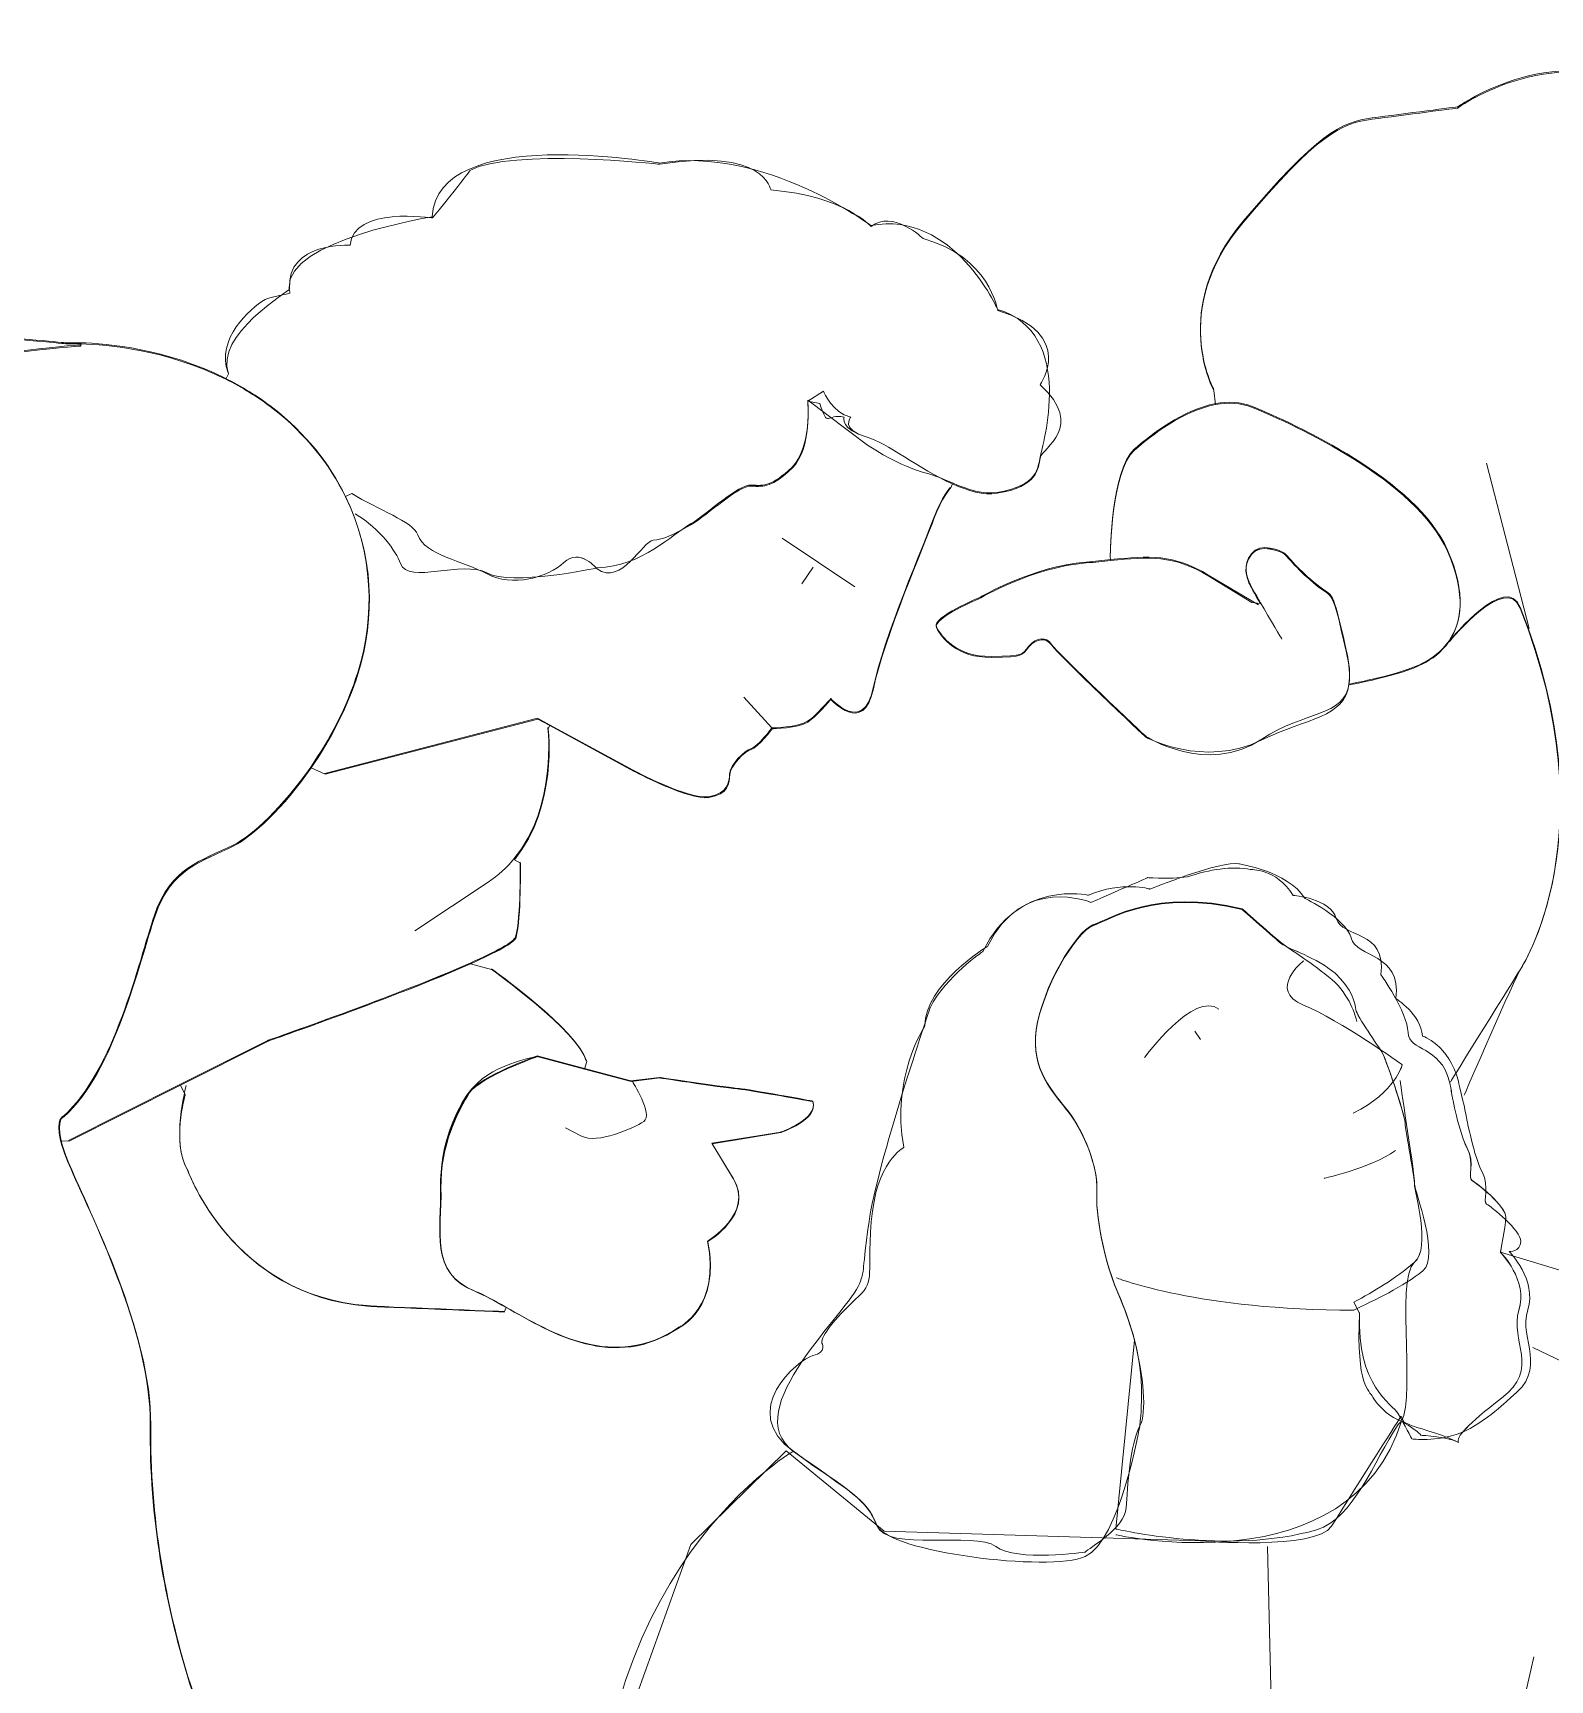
# Model space of a CAD drawing. Header units: metres. Extents: x -54 to 12, y 2 to 263.
# Drawn here: x -9.808 to -5.985, y 256.502 to 260.651 of the extents above; entities that cross this region are included whole.
import ezdxf

# ---------------------------------------------------------------- set-up
doc = ezdxf.new("R2010")
doc.units = ezdxf.units.M
doc.header["$LTSCALE"] = 5
doc.header["$MEASUREMENT"] = 0
doc.layers.get('0').update_dxf_attribs({"color": 30})
doc.layers.add('G-ANNO-LOGO', color=3, linetype='Continuous', lineweight=18)

# ---------------------------------------------------------------- blocks, each defined once
blk = doc.blocks.new('logoPolimi')
for p, q in [((-0.9635, 1.4118), (-0.9635, 1.4135)), ((-0.9634, 1.4135), (-0.9635, 1.4119)), ((-0.8506, 1.3859), (-0.8484, 1.3901)), ((-0.8484, 1.3901), (-0.8484, 1.3902)), ((-0.3968, 1.3687), (-0.3846, 1.3765)), ((-0.0789, 1.3661), (-0.0802, 1.377)), ((-0.3504, 1.3346), (-0.3969, 1.3695)), ((-0.3875, 1.3671), (-0.3968, 1.3687)), ((0.1323, 1.3204), (0.1656, 1.1917)), ((-0.7522, 1.2969), (-0.7572, 1.2944)), ((-0.7572, 1.2944), (-0.7522, 1.2969)), ((-0.2841, 1.3043), (-0.2857, 1.3007)), ((-0.2841, 1.3043), (-0.2841, 1.3043)), ((-0.4169, 1.262), (-0.3602, 1.2242)), ((-0.161, 1.2482), (-0.161, 1.2483)), ((-0.1607, 1.2445), (-0.161, 1.2482)), ((-0.3926, 1.2394), (-0.4014, 1.2264)), ((-0.0841, 1.233), (-0.0455, 1.2101)), ((-0.0841, 1.2323), (-0.0507, 1.2118)), ((-0.0506, 1.2118), (-0.0841, 1.2323)), ((-0.0507, 1.2118), (-0.0441, 1.211)), ((-0.044, 1.211), (-0.0506, 1.2118)), ((-0.0441, 1.211), (-0.044, 1.211)), ((-0.044, 1.211), (-0.044, 1.211)), ((0.1033, 1.1812), (0.103, 1.1814)), ((0.0261, 1.1478), (0.0251, 1.148)), ((-0.4468, 1.1382), (-0.4248, 1.1141)), ((-0.3789, 1.137), (-0.3789, 1.1371)), ((-0.7734, 1.0787), (-0.6076, 1.1217)), ((-0.6073, 1.121), (-0.7731, 1.078)), ((-0.7731, 1.078), (-0.6074, 1.121)), ((-0.6076, 1.1217), (-0.5982, 1.1166)), ((-0.6074, 1.121), (-0.598, 1.1159)), ((-0.598, 1.116), (-0.6073, 1.121)), ((-0.598, 1.1159), (-0.5992, 1.1137)), ((-0.5982, 1.1166), (-0.5329, 1.0811)), ((-0.5327, 1.0805), (-0.598, 1.116)), ((-0.7731, 1.078), (-0.7841, 1.083)), ((-0.7841, 1.083), (-0.7731, 1.078)), ((-0.6256, 1.0114), (-0.6255, 1.0114)), ((-0.6255, 1.0114), (-0.6209, 1.0088)), ((-0.6461, 0.9938), (-0.7031, 0.956)), ((-0.6601, 0.9308), (-0.6601, 0.9308)), ((-0.6598, 0.9302), (-0.6599, 0.9302)), ((-0.6598, 0.9302), (-0.6598, 0.9302)), ((-0.6598, 0.9302), (-0.6433, 0.9257)), ((-0.095, 0.8776), (-0.0907, 0.8713)), ((-0.8864, 0.8361), (-0.8179, 0.8705)), ((-0.886, 0.8356), (-0.8176, 0.87)), ((-0.8175, 0.87), (-0.8859, 0.8356)), ((-0.6079, 0.8584), (-0.571, 0.8486)), ((-0.6077, 0.8579), (-0.5708, 0.8481)), ((-0.5708, 0.8482), (-0.6076, 0.8579)), ((-0.571, 0.8486), (-0.5347, 0.839)), ((-0.5692, 0.854), (-0.5708, 0.8482)), ((-0.5708, 0.8481), (-0.5346, 0.8385)), ((-0.5692, 0.854), (-0.5692, 0.854)), ((-0.9733, 0.7925), (-0.8864, 0.8361)), ((-0.8859, 0.8356), (-0.9728, 0.792)), ((-0.8822, 0.828), (-0.886, 0.8356)), ((-0.5347, 0.839), (-0.5124, 0.8417)), ((-0.5347, 0.839), (-0.5337, 0.8387)), ((-0.5346, 0.8385), (-0.5123, 0.8413)), ((0.1036, 0.8383), (0.1045, 0.8386)), ((-0.5733, 0.796), (-0.5856, 0.8023)), ((-0.4179, 0.7991), (-0.4717, 0.7903)), ((-0.4178, 0.7987), (-0.4714, 0.7899)), ((-0.9728, 0.792), (-0.9789, 0.7922)), ((-0.4717, 0.7903), (-0.4549, 0.7629)), ((-0.4714, 0.7899), (-0.4548, 0.7625)), ((0.1432, 0.7055), (0.3393, 0.6461)), ((-0.6321, 0.6623), (-0.6335, 0.6588)), ((0.0333, 0.658), (0.0288, 0.6666)), ((-0.1567, 0.4897), (-0.1422, 0.6368)), ((0.3148, 0.561), (0.1685, 0.6311)), ((0.0657, 0.5775), (0.0683, 0.5722)), ((-0.488, 0.4775), (-0.4138, 0.5507)), ((-0.4138, 0.5507), (-0.3374, 0.488)), ((-0.3374, 0.488), (-0.0907, 0.4804)), ((-0.5571, 0.2861), (-0.488, 0.4775)), ((-0.0383, 0.4761), (-0.0337, 0.265))]:
    blk.add_line(p, q)
for points in [[(0.1099, 1.5973), (0.1099, 1.5973), (0.1894, 1.6549), (0.2661, 1.6053)], [(0.11, 1.5983), (0.11, 1.5983), (0.1896, 1.6558), (0.2663, 1.6063)], [(0.0432, 1.5896), (0.0674, 1.5927), (0.11, 1.5983), (0.11, 1.5983)], [(0.0432, 1.5886), (0.0673, 1.5917), (0.1099, 1.5973), (0.1099, 1.5973)], [(-0.6897, 1.5125), (-0.6865, 1.5853), (-0.5126, 1.5544), (-0.5126, 1.5544)], [(-0.0575, 1.5081), (0.0003, 1.5764), (0.019, 1.5856), (0.0432, 1.5886)], [(-0.0574, 1.509), (0.0004, 1.5774), (0.0191, 1.5865), (0.0432, 1.5896)], [(-0.5126, 1.5544), (-0.4306, 1.5678), (-0.3477, 1.5057), (-0.3477, 1.5057)], [(-0.5124, 1.5535), (-0.4305, 1.5668), (-0.4257, 1.5335), (-0.4257, 1.5335)], [(-0.6602, 1.5487), (-0.6282, 1.5661), (-0.5124, 1.5535), (-0.5124, 1.5535)], [(-0.6894, 1.5116), (-0.6602, 1.5476), (-0.6602, 1.5487), (-0.6602, 1.5487)], [(-0.4257, 1.5335), (-0.3679, 1.5286), (-0.3475, 1.5049), (-0.3475, 1.5049)], [(-0.7535, 1.4903), (-0.7517, 1.5211), (-0.6894, 1.5116), (-0.6894, 1.5116)], [(-0.3477, 1.5057), (-0.2831, 1.518), (-0.2488, 1.4403), (-0.2488, 1.4403)], [(-0.3475, 1.5049), (-0.3307, 1.5186), (-0.3069, 1.4955), (-0.3069, 1.4955)], [(-0.8012, 1.4572), (-0.8036, 1.4943), (-0.6897, 1.5125), (-0.6897, 1.5125)], [(-0.0802, 1.3779), (-0.0802, 1.3779), (-0.1152, 1.4403), (-0.0574, 1.509)], [(-0.0802, 1.377), (-0.0802, 1.377), (-0.1152, 1.4394), (-0.0575, 1.5081)], [(-0.8009, 1.4563), (-0.8033, 1.4933), (-0.7535, 1.4903), (-0.7535, 1.4903)], [(-0.3069, 1.4955), (-0.2552, 1.4818), (-0.2487, 1.4395), (-0.2487, 1.4395)], [(-0.8484, 1.3902), (-0.8598, 1.4201), (-0.8007, 1.4548), (-0.8009, 1.4563)], [(-0.82, 1.448), (-0.8182, 1.4491), (-0.8006, 1.4529), (-0.8006, 1.4529)], [(-0.8006, 1.4529), (-0.8008, 1.4547), (-0.8011, 1.4556), (-0.8012, 1.4572)], [(-0.8488, 1.391), (-0.8586, 1.417), (-0.8317, 1.4411), (-0.82, 1.448)], [(-0.2488, 1.4403), (-0.1871, 1.4219), (-0.214, 1.3333), (-0.2157, 1.3253)], [(-0.2487, 1.4395), (-0.1871, 1.421), (-0.2157, 1.3816), (-0.2157, 1.3816)], [(-1.1878, 1.4134), (-1.115, 1.4295), (-0.9754, 1.4143), (-0.9754, 1.4143)], [(-1.1873, 1.4125), (-1.1145, 1.4287), (-0.975, 1.4135), (-0.975, 1.4135)], [(-1.2863, 1.3131), (-1.2179, 1.388), (-1.01, 1.4091), (-0.9639, 1.4127)], [(-0.9754, 1.4143), (-0.9754, 1.4143), (-0.9712, 1.4145), (-0.9639, 1.4143)], [(-0.975, 1.4135), (-0.975, 1.4135), (-0.9707, 1.4137), (-0.9634, 1.4135)], [(-0.9639, 1.4143), (-0.943, 1.4138), (-0.897, 1.4097), (-0.851, 1.3867)], [(-0.9635, 1.4135), (-0.9426, 1.4129), (-0.8967, 1.4088), (-0.8506, 1.3859)], [(-0.9635, 1.4119), (-1.0095, 1.4084), (-1.2174, 1.3872), (-1.2858, 1.3123)], [(-1.2858, 1.3123), (-1.2174, 1.3872), (-1.0095, 1.4084), (-0.9635, 1.4118)], [(-0.851, 1.3867), (-0.8385, 1.3805), (-0.826, 1.3729), (-0.814, 1.3637)], [(-0.8137, 1.3629), (-0.8257, 1.3721), (-0.8381, 1.3797), (-0.8506, 1.3859)], [(-0.8506, 1.3859), (-0.8382, 1.3797), (-0.8257, 1.3722), (-0.8137, 1.3629)], [(-0.3846, 1.3765), (-0.3838, 1.3752), (-0.3776, 1.3596), (-0.3634, 1.3563)], [(-0.2157, 1.3816), (-0.18, 1.3487), (-0.214, 1.3326), (-0.2157, 1.3245)], [(-0.814, 1.3637), (-0.7883, 1.3437), (-0.7697, 1.3201), (-0.7575, 1.2951)], [(-0.7572, 1.2944), (-0.7695, 1.3194), (-0.788, 1.3429), (-0.8137, 1.3629)], [(-0.8137, 1.3629), (-0.7879, 1.3429), (-0.7694, 1.3193), (-0.7572, 1.2943)], [(-0.3969, 1.3695), (-0.3969, 1.3695), (-0.3934, 1.3327), (-0.4091, 1.3174)], [(-0.3968, 1.3687), (-0.3968, 1.3687), (-0.3933, 1.3319), (-0.409, 1.3167)], [(-0.409, 1.3167), (-0.3933, 1.3319), (-0.3968, 1.3687), (-0.3968, 1.3687)], [(-0.3685, 1.3563), (-0.3826, 1.3596), (-0.3807, 1.3466), (-0.3875, 1.3671)], [(-0.1423, 1.3313), (-0.1292, 1.3429), (-0.1042, 1.3622), (-0.0788, 1.3669)], [(-0.1422, 1.3305), (-0.1292, 1.3421), (-0.1043, 1.3614), (-0.0789, 1.3661)], [(-0.0502, 1.3639), (-0.0595, 1.3676), (-0.0692, 1.3679), (-0.0789, 1.3661)], [(-0.0789, 1.3661), (-0.0692, 1.3679), (-0.0595, 1.3676), (-0.0502, 1.3638)], [(-0.0788, 1.3669), (-0.0692, 1.3687), (-0.0594, 1.3684), (-0.0502, 1.3647)], [(-0.0502, 1.3647), (-0.0167, 1.351), (0.0777, 1.3077), (0.102, 1.2527)], [(0.1018, 1.2519), (0.0776, 1.307), (-0.0167, 1.3502), (-0.0502, 1.3639)], [(-0.0502, 1.3638), (-0.0167, 1.3503), (0.0776, 1.3069), (0.1019, 1.2519)], [(-0.3505, 1.3407), (-0.3719, 1.3465), (-0.3685, 1.3563), (-0.3685, 1.3563)], [(-0.3634, 1.3563), (-0.3634, 1.3563), (-0.3719, 1.3465), (-0.3505, 1.3407)], [(-0.2841, 1.3043), (-0.3096, 1.3159), (-0.3361, 1.3367), (-0.3505, 1.3407)], [(-0.3505, 1.3407), (-0.3361, 1.3367), (-0.3096, 1.3159), (-0.2841, 1.3043)], [(-0.2841, 1.3051), (-0.3097, 1.3166), (-0.3134, 1.3112), (-0.3504, 1.3346)], [(-0.2157, 1.3253), (-0.2173, 1.3175), (-0.2171, 1.3027), (-0.2493, 1.2977)], [(-0.2157, 1.3245), (-0.2172, 1.3168), (-0.2171, 1.3019), (-0.2493, 1.297)], [(-0.161, 1.249), (-0.161, 1.249), (-0.1605, 1.3152), (-0.1423, 1.3313)], [(-0.161, 1.2483), (-0.161, 1.2483), (-0.1604, 1.3144), (-0.1422, 1.3305)], [(-0.4091, 1.3174), (-0.4249, 1.3025), (-0.4305, 1.3028), (-0.4409, 1.3034)], [(-0.409, 1.3167), (-0.4248, 1.3017), (-0.4304, 1.3021), (-0.4408, 1.3026)], [(-0.4408, 1.3026), (-0.4304, 1.302), (-0.4248, 1.3017), (-0.409, 1.3167)], [(-0.7009, 1.2647), (-0.7046, 1.2751), (-0.7322, 1.2841), (-0.7522, 1.2969)], [(-0.7522, 1.2969), (-0.7322, 1.2841), (-0.7046, 1.2751), (-0.7009, 1.2647)], [(-0.4409, 1.3034), (-0.4511, 1.3041), (-0.474, 1.2816), (-0.4883, 1.2731)], [(-0.4408, 1.3026), (-0.4509, 1.3033), (-0.4739, 1.2808), (-0.4881, 1.2723)], [(-0.4881, 1.2723), (-0.4739, 1.2808), (-0.4509, 1.3033), (-0.4408, 1.3026)], [(-0.2986, 1.2778), (-0.2922, 1.2946), (-0.2857, 1.3015), (-0.2857, 1.3015)], [(-0.2857, 1.3007), (-0.2857, 1.3007), (-0.2922, 1.2938), (-0.2985, 1.2771)], [(-0.2493, 1.2977), (-0.2598, 1.2962), (-0.2719, 1.2996), (-0.2841, 1.3051)], [(-0.2493, 1.297), (-0.2597, 1.2954), (-0.2718, 1.2988), (-0.2841, 1.3043)], [(-0.7575, 1.2951), (-0.7356, 1.2503), (-0.734, 1.2006), (-0.7477, 1.1574)], [(-0.7474, 1.1567), (-0.7337, 1.1999), (-0.7353, 1.2496), (-0.7572, 1.2944)], [(-0.7572, 1.2943), (-0.7353, 1.2495), (-0.7338, 1.1999), (-0.7473, 1.1568)], [(-0.7144, 1.2422), (-0.7182, 1.2526), (-0.7296, 1.2683), (-0.7496, 1.2811)], [(-0.4883, 1.2731), (-0.5026, 1.2649), (-0.5256, 1.2403), (-0.5612, 1.2388)], [(-0.4881, 1.2723), (-0.5024, 1.2641), (-0.5094, 1.2613), (-0.5174, 1.2604)], [(-0.5174, 1.2604), (-0.5094, 1.2613), (-0.5024, 1.2641), (-0.4881, 1.2723)], [(-0.3458, 1.1453), (-0.3384, 1.1825), (-0.3047, 1.2611), (-0.2986, 1.2778)], [(-0.2985, 1.2771), (-0.3045, 1.2604), (-0.3384, 1.1818), (-0.3457, 1.1446)], [(-0.6468, 1.2341), (-0.6656, 1.2444), (-0.695, 1.2483), (-0.7009, 1.2647)], [(-0.7009, 1.2647), (-0.695, 1.2483), (-0.6656, 1.2444), (-0.6467, 1.2341)], [(-0.5174, 1.2604), (-0.5253, 1.26), (-0.5424, 1.2243), (-0.561, 1.238)], [(-0.561, 1.238), (-0.5424, 1.2243), (-0.5254, 1.26), (-0.5174, 1.2604)], [(-0.0511, 1.2492), (-0.0442, 1.2586), (-0.0274, 1.2513), (-0.0253, 1.2496)], [(-0.051, 1.2499), (-0.0442, 1.2594), (-0.0273, 1.252), (-0.0253, 1.2504)], [(-0.0253, 1.2496), (-0.0274, 1.2513), (-0.0443, 1.2587), (-0.051, 1.2492)], [(-0.561, 1.238), (-0.561, 1.238), (-0.5747, 1.2548), (-0.5869, 1.2431)], [(-0.5869, 1.2431), (-0.5748, 1.2548), (-0.561, 1.238), (-0.561, 1.238)], [(-0.1607, 1.2453), (-0.1309, 1.2482), (-0.1118, 1.2499), (-0.0841, 1.233)], [(-0.1607, 1.2445), (-0.1309, 1.2475), (-0.1118, 1.2492), (-0.0841, 1.2323)], [(-0.0841, 1.2323), (-0.1118, 1.2492), (-0.1309, 1.2475), (-0.1607, 1.2445)], [(-0.0528, 1.2279), (-0.0546, 1.2327), (-0.0579, 1.2403), (-0.051, 1.2499)], [(-0.0529, 1.2272), (-0.0547, 1.232), (-0.0579, 1.2396), (-0.0511, 1.2492)], [(-0.051, 1.2492), (-0.0579, 1.2397), (-0.0547, 1.232), (-0.0528, 1.2272)], [(-0.0253, 1.2504), (-0.0233, 1.2488), (-0.0136, 1.2365), (0, 1.2259)], [(-0.0253, 1.2496), (-0.0234, 1.2481), (-0.0137, 1.2358), (-0.0001, 1.2252)], [(-0.0001, 1.2252), (-0.0137, 1.2359), (-0.0234, 1.2481), (-0.0253, 1.2496)], [(0.103, 1.1814), (0.1126, 1.1954), (0.1169, 1.2176), (0.1018, 1.2519)], [(0.1019, 1.2519), (0.1169, 1.2176), (0.1126, 1.1954), (0.103, 1.1814)], [(0.102, 1.2527), (0.117, 1.2183), (0.1127, 1.1961), (0.1031, 1.1821)], [(-0.647, 1.2349), (-0.6659, 1.2451), (-0.7085, 1.2258), (-0.7144, 1.2422)], [(-0.5612, 1.2388), (-0.5612, 1.2388), (-0.6282, 1.2244), (-0.647, 1.2349)], [(-0.5869, 1.2431), (-0.599, 1.2313), (-0.6279, 1.2237), (-0.6468, 1.2341)], [(-0.6467, 1.2341), (-0.6279, 1.2237), (-0.599, 1.2313), (-0.5869, 1.2431)], [(-0.2625, 1.2159), (-0.2625, 1.2159), (-0.2213, 1.2402), (-0.1798, 1.2434)], [(-0.2625, 1.2152), (-0.2625, 1.2152), (-0.2212, 1.2395), (-0.1797, 1.2427)], [(-0.1798, 1.2434), (-0.1729, 1.244), (-0.1665, 1.2447), (-0.1607, 1.2453)], [(-0.1797, 1.2427), (-0.1729, 1.2433), (-0.1665, 1.2439), (-0.1607, 1.2445)], [(0.1585, 1.2075), (0.1475, 1.2349), (0.1054, 1.1838), (0.1033, 1.1812)], [(0.1586, 1.2082), (0.1476, 1.2356), (0.1056, 1.1844), (0.1035, 1.1819)], [(-0.044, 1.211), (-0.0484, 1.2187), (-0.0522, 1.2254), (-0.0529, 1.2272)], [(-0.0439, 1.2117), (-0.0484, 1.2194), (-0.0521, 1.2261), (-0.0528, 1.2279)], [(-0.0528, 1.2272), (-0.0522, 1.2254), (-0.0484, 1.2187), (-0.044, 1.211)], [(-0.0001, 1.2252), (0.0134, 1.2142), (0.0113, 1.2245), (0.0229, 1.174)], [(0.0229, 1.174), (0.0113, 1.2245), (0.0133, 1.2143), (-0.0001, 1.2252)], [(0, 1.2259), (0.0135, 1.215), (0.0114, 1.2253), (0.023, 1.1747)], [(-0.2965, 1.1929), (-0.3002, 1.2003), (-0.2625, 1.2159), (-0.2625, 1.2159)], [(-0.2964, 1.1922), (-0.3001, 1.1996), (-0.2625, 1.2152), (-0.2625, 1.2152)], [(-0.0272, 1.1833), (-0.0272, 1.1833), (-0.0365, 1.1989), (-0.0439, 1.2117)], [(0.1586, 0.9256), (0.1586, 0.9256), (0.2289, 1.0308), (0.1585, 1.2075)], [(0.1588, 0.9261), (0.1588, 0.9261), (0.2291, 1.0315), (0.1586, 1.2082)], [(-0.2539, 1.1698), (-0.2806, 1.1694), (-0.2927, 1.1851), (-0.2965, 1.1929)], [(-0.2538, 1.1691), (-0.2805, 1.1687), (-0.2927, 1.1844), (-0.2964, 1.1922)], [(-0.2067, 1.1792), (-0.211, 1.1855), (-0.2184, 1.1849), (-0.2245, 1.1779)], [(-0.2066, 1.1785), (-0.2109, 1.1848), (-0.2184, 1.1842), (-0.2245, 1.1772)], [(0.103, 1.1814), (0.0972, 1.173), (0.0895, 1.1675), (0.0828, 1.1641)], [(0.1031, 1.1821), (0.0974, 1.1736), (0.0897, 1.1682), (0.083, 1.1648)], [(0.1035, 1.1819), (0.1034, 1.1818), (0.1034, 1.1818), (0.1034, 1.1818)], [(-0.2245, 1.1779), (-0.2307, 1.171), (-0.2271, 1.1703), (-0.2539, 1.1698)], [(-0.2245, 1.1772), (-0.2307, 1.1703), (-0.2271, 1.1696), (-0.2538, 1.1691)], [(-0.1334, 1.1076), (-0.1334, 1.1076), (-0.2023, 1.1725), (-0.2067, 1.1792)], [(-0.1334, 1.1069), (-0.1334, 1.1069), (-0.2023, 1.1718), (-0.2066, 1.1785)], [(0.0229, 1.174), (0.0254, 1.1634), (0.026, 1.155), (0.0251, 1.148)], [(0.0251, 1.148), (0.026, 1.1549), (0.0254, 1.1635), (0.0229, 1.174)], [(0.023, 1.1747), (0.0255, 1.1641), (0.0261, 1.1556), (0.0252, 1.1487)], [(-0.7477, 1.1574), (-0.7562, 1.1301), (-0.7697, 1.1048), (-0.7844, 1.0836)], [(-0.7473, 1.1568), (-0.7559, 1.1295), (-0.7693, 1.1042), (-0.7841, 1.0829)], [(-0.7841, 1.083), (-0.7694, 1.1042), (-0.7559, 1.1295), (-0.7474, 1.1567)], [(0.0828, 1.1641), (0.0651, 1.1549), (0.0261, 1.1478), (0.0261, 1.1478)], [(0.083, 1.1648), (0.0652, 1.1555), (0.0262, 1.1485), (0.0262, 1.1485)], [(-0.3789, 1.137), (-0.3789, 1.137), (-0.3533, 1.1082), (-0.3458, 1.1453)], [(-0.3457, 1.1446), (-0.3531, 1.1075), (-0.3789, 1.1364), (-0.3789, 1.1364)], [(0.0251, 1.148), (0.0214, 1.1219), (-0.0068, 1.1222), (-0.0429, 1.1047)], [(0.0252, 1.1487), (0.0215, 1.1226), (-0.0094, 1.1275), (-0.0428, 1.1054)], [(-0.397, 1.1193), (-0.3902, 1.1237), (-0.3799, 1.1359), (-0.3789, 1.137)], [(-0.3789, 1.1364), (-0.3798, 1.1352), (-0.3901, 1.123), (-0.3969, 1.1186)], [(-0.4248, 1.1141), (-0.4248, 1.1141), (-0.4042, 1.1146), (-0.397, 1.1193)], [(-0.3969, 1.1186), (-0.4041, 1.114), (-0.4245, 1.1134), (-0.4245, 1.1134)], [(-0.5995, 1.1144), (-0.5995, 1.1144), (-0.5918, 1.053), (-0.6259, 1.012)], [(-0.5992, 1.1137), (-0.5992, 1.1137), (-0.5915, 1.0524), (-0.6256, 1.0114)], [(-0.4412, 1.0979), (-0.436, 1.0993), (-0.4248, 1.1141), (-0.4248, 1.1141)], [(-0.4245, 1.1134), (-0.4245, 1.1134), (-0.4358, 1.0987), (-0.441, 1.0973)], [(-0.0428, 1.1054), (-0.0859, 1.0767), (-0.1334, 1.1076), (-0.1334, 1.1076)], [(-0.0429, 1.1047), (-0.0887, 1.0824), (-0.1334, 1.1069), (-0.1334, 1.1069)], [(-0.4578, 1.0784), (-0.4574, 1.0852), (-0.4464, 1.0966), (-0.4412, 1.0979)], [(-0.441, 1.0973), (-0.4462, 1.096), (-0.4572, 1.0845), (-0.4577, 1.0778)], [(-0.7844, 1.0836), (-0.806, 1.0526), (-0.83, 1.0302), (-0.8447, 1.0228)], [(-0.8444, 1.0222), (-0.8296, 1.0295), (-0.8056, 1.0519), (-0.7841, 1.083)], [(-0.7841, 1.0829), (-0.8056, 1.0519), (-0.8296, 1.0295), (-0.8443, 1.0222)], [(-0.5329, 1.0811), (-0.5329, 1.0811), (-0.4898, 1.0581), (-0.4743, 1.0605)], [(-0.474, 1.0599), (-0.4896, 1.0575), (-0.5327, 1.0805), (-0.5327, 1.0805)], [(-0.4743, 1.0605), (-0.4587, 1.063), (-0.4582, 1.0716), (-0.4578, 1.0784)], [(-0.4577, 1.0778), (-0.4581, 1.071), (-0.4585, 1.0624), (-0.474, 1.0599)], [(-0.8447, 1.0228), (-0.8695, 1.0106), (-0.8937, 1.0052), (-0.9062, 0.9682)], [(-0.8443, 1.0222), (-0.8691, 1.01), (-0.8933, 1.0045), (-0.9058, 0.9676)], [(-0.9057, 0.9676), (-0.8933, 1.0046), (-0.8691, 1.01), (-0.8444, 1.0222)], [(-0.6259, 1.012), (-0.6314, 1.0053), (-0.638, 0.9991), (-0.6461, 0.9938)], [(-0.6246, 0.9513), (-0.6204, 0.9665), (-0.6211, 1.0094), (-0.6211, 1.0094)], [(-0.6209, 1.0088), (-0.6209, 1.0088), (-0.6202, 0.966), (-0.6243, 0.9508)], [(-0.0608, 1.0081), (-0.0735, 1.0113), (-0.1301, 0.9885), (-0.1301, 0.9885)], [(-0.0966, 0.9992), (-0.087, 1.003), (-0.0645, 1.0069), (-0.0519, 1.0037)], [(-0.0094, 0.9813), (-0.0227, 1.0026), (-0.0608, 1.0081), (-0.0608, 1.0081)], [(-0.0519, 1.0037), (-0.0519, 1.0037), (-0.0317, 1.0048), (-0.0183, 0.9836)], [(-0.1781, 0.9837), (-0.1781, 0.9837), (-0.233, 0.9963), (-0.2603, 0.9398)], [(-0.2568, 0.9438), (-0.2294, 1.0003), (-0.1761, 0.9781), (-0.1761, 0.9781)], [(-0.1301, 0.9885), (-0.1301, 0.9885), (-0.1517, 0.9949), (-0.1781, 0.9837)], [(-0.1761, 0.9781), (-0.1498, 0.9893), (-0.132, 0.9974), (-0.132, 0.9974)], [(-0.1745, 0.9605), (-0.1605, 0.9655), (-0.1257, 0.9892), (-0.0581, 0.9731)], [(-0.0582, 0.9726), (-0.1258, 0.9887), (-0.1604, 0.965), (-0.1745, 0.9599)], [(-0.1745, 0.96), (-0.1604, 0.9649), (-0.1258, 0.9886), (-0.0582, 0.9726)], [(-0.132, 0.9974), (-0.132, 0.9974), (-0.1062, 0.9956), (-0.0966, 0.9992)], [(-0.0183, 0.9836), (-0.0183, 0.9836), (0.011, 0.9811), (0.0152, 0.9656)], [(0.0268, 0.9504), (0.0225, 0.9659), (-0.0094, 0.9813), (-0.0094, 0.9813)], [(-0.9062, 0.9682), (-0.9186, 0.9313), (-0.9375, 0.8468), (-0.9772, 0.8115)], [(-0.9768, 0.811), (-0.9371, 0.8463), (-0.9182, 0.9308), (-0.9057, 0.9676)], [(-0.9058, 0.9676), (-0.9182, 0.9308), (-0.9371, 0.8464), (-0.9768, 0.811)], [(-0.0582, 0.9726), (-0.0582, 0.9726), (-0.0322, 0.9497), (-0.0273, 0.9457)], [(-0.0274, 0.9457), (-0.0322, 0.9496), (-0.0582, 0.9726), (-0.0582, 0.9726)], [(-0.0581, 0.9731), (-0.0581, 0.9731), (-0.0322, 0.9502), (-0.0273, 0.9463)], [(0.0152, 0.9656), (0.0194, 0.9499), (0.0548, 0.9573), (0.05, 0.9216)], [(-0.6601, 0.9308), (-0.6399, 0.9397), (-0.6258, 0.9473), (-0.6246, 0.9513)], [(-0.6243, 0.9508), (-0.6255, 0.9467), (-0.6396, 0.9392), (-0.6598, 0.9302)], [(-0.2187, 0.879), (-0.2143, 0.9106), (-0.1884, 0.9553), (-0.1745, 0.9605)], [(-0.2187, 0.8785), (-0.2143, 0.9101), (-0.1884, 0.9547), (-0.1745, 0.96)], [(-0.1745, 0.9599), (-0.1884, 0.9547), (-0.2143, 0.9101), (-0.2187, 0.8785)], [(0.0616, 0.9032), (0.0664, 0.9389), (0.031, 0.9346), (0.0268, 0.9504)], [(-0.3055, 0.8819), (-0.306, 0.9137), (-0.2568, 0.9438), (-0.2568, 0.9438)], [(-0.2603, 0.9398), (-0.2603, 0.9398), (-0.289, 0.9206), (-0.3015, 0.896)], [(0.0142, 0.9229), (0.0003, 0.9348), (-0.0224, 0.9421), (-0.0274, 0.9457)], [(-0.0273, 0.9463), (-0.0223, 0.9426), (-0.0021, 0.9298), (0.0118, 0.9179)], [(-0.0273, 0.9457), (-0.0224, 0.942), (0.0003, 0.9348), (0.0142, 0.9229)], [(-0.8179, 0.8705), (-0.8179, 0.8705), (-0.716, 0.9059), (-0.6601, 0.9308)], [(-0.8176, 0.87), (-0.8176, 0.87), (-0.7156, 0.9054), (-0.6598, 0.9302)], [(-0.6599, 0.9302), (-0.7157, 0.9053), (-0.8175, 0.87), (-0.8175, 0.87)], [(-0.6435, 0.9263), (-0.6435, 0.9263), (-0.5758, 0.8782), (-0.5695, 0.8545)], [(-0.6433, 0.9257), (-0.6433, 0.9257), (-0.5756, 0.8776), (-0.5692, 0.854)], [(-0.0104, 0.8981), (-0.0389, 0.91), (-0.0102, 0.9326), (-0.0102, 0.9326)], [(0.1045, 0.8386), (0.1045, 0.8386), (0.1549, 0.92), (0.1586, 0.9256)], [(0.1149, 0.8278), (0.1149, 0.8278), (0.1551, 0.9205), (0.1588, 0.9261)], [(0.0118, 0.9179), (0.0255, 0.9058), (0.0305, 0.8896), (0.0311, 0.8853)], [(0.0142, 0.9229), (0.0279, 0.9107), (0.0299, 0.8987), (0.0304, 0.8944)], [(0.0304, 0.8944), (0.0299, 0.8987), (0.028, 0.9108), (0.0142, 0.9229)], [(0.05, 0.9216), (0.05, 0.9216), (0.0705, 0.893), (0.0712, 0.8766)], [(-0.1343, 0.8572), (-0.1343, 0.8572), (-0.0954, 0.91), (-0.0763, 0.8948)], [(0.0823, 0.874), (0.0815, 0.8904), (0.0616, 0.9032), (0.0616, 0.9032)], [(-0.3015, 0.896), (-0.3015, 0.896), (-0.3434, 0.7723), (-0.3491, 0.7293)], [(0.0666, 0.8516), (0.0666, 0.8516), (0.0181, 0.8863), (-0.0104, 0.8981)], [(0.0304, 0.8944), (0.0311, 0.89), (0.0484, 0.8653), (0.0507, 0.8615)], [(0.0507, 0.8616), (0.0484, 0.8652), (0.0311, 0.8901), (0.0304, 0.8944)], [(-0.3219, 0.7872), (-0.3326, 0.8407), (-0.3055, 0.8819), (-0.3055, 0.8819)], [(-0.1935, 0.815), (-0.2054, 0.8305), (-0.2233, 0.8477), (-0.2187, 0.879)], [(-0.1935, 0.8146), (-0.2054, 0.83), (-0.2232, 0.8472), (-0.2187, 0.8785)], [(-0.2187, 0.8785), (-0.2232, 0.8472), (-0.2054, 0.83), (-0.1935, 0.8146)], [(0.0712, 0.8766), (0.0719, 0.8618), (0.0963, 0.8667), (0.1035, 0.8383)], [(0.1104, 0.8387), (0.1031, 0.8672), (0.0823, 0.874), (0.0823, 0.874)], [(0.0553, 0.8502), (0.0531, 0.8561), (0.0514, 0.8605), (0.0507, 0.8616)], [(0.0507, 0.8615), (0.0531, 0.858), (0.0683, 0.8143), (0.0688, 0.8064)], [(-0.6609, 0.8303), (-0.6517, 0.8428), (-0.6079, 0.8584), (-0.6079, 0.8584)], [(-0.6606, 0.8298), (-0.647, 0.8516), (-0.6077, 0.8579), (-0.6077, 0.8579)], [(-0.6076, 0.8579), (-0.6076, 0.8579), (-0.6514, 0.8423), (-0.6606, 0.8298)], [(0.0283, 0.8137), (0.0616, 0.8304), (0.0666, 0.8516), (0.0666, 0.8516)], [(0.0688, 0.8065), (0.0685, 0.812), (0.0607, 0.8357), (0.0553, 0.8502)], [(-0.8814, 0.8355), (-0.8814, 0.8355), (-0.8937, 0.7903), (-0.8803, 0.7692)], [(-0.5337, 0.8387), (-0.5337, 0.8387), (-0.5169, 0.8125), (-0.5247, 0.8074)], [(-0.5124, 0.8417), (-0.5124, 0.8417), (-0.4571, 0.8334), (-0.4502, 0.833)], [(-0.5123, 0.8413), (-0.5123, 0.8413), (-0.4569, 0.8329), (-0.4501, 0.8325)], [(0.0651, 0.8394), (0.0656, 0.8317), (0.0767, 0.7637), (0.0763, 0.7585)], [(0.1035, 0.8383), (0.1042, 0.8353), (0.1048, 0.832), (0.1052, 0.8283)], [(0.1052, 0.8283), (0.1049, 0.8321), (0.1042, 0.8353), (0.1036, 0.8383)], [(0.1168, 0.8098), (0.1164, 0.8135), (0.1111, 0.8358), (0.1104, 0.8387)], [(-0.88, 0.7688), (-0.8932, 0.7898), (-0.8822, 0.828), (-0.8822, 0.828)], [(-0.6831, 0.7557), (-0.684, 0.7888), (-0.6703, 0.8178), (-0.6609, 0.8303)], [(-0.6828, 0.7553), (-0.6837, 0.7884), (-0.6689, 0.8165), (-0.6606, 0.8298)], [(-0.6606, 0.8298), (-0.67, 0.8173), (-0.6837, 0.7883), (-0.6829, 0.7552)], [(-0.4502, 0.833), (-0.4433, 0.8326), (-0.393, 0.8232), (-0.393, 0.8232)], [(-0.4501, 0.8325), (-0.4432, 0.832), (-0.3929, 0.8228), (-0.3929, 0.8228)], [(-0.393, 0.8232), (-0.3882, 0.8093), (-0.4179, 0.7991), (-0.4179, 0.7991)], [(-0.3929, 0.8228), (-0.3881, 0.8088), (-0.4178, 0.7987), (-0.4178, 0.7987)], [(0.1172, 0.7866), (0.1111, 0.7978), (0.1052, 0.8283), (0.1052, 0.8283)], [(0.1052, 0.8283), (0.1052, 0.8283), (0.1111, 0.7978), (0.1173, 0.7866)], [(-0.9772, 0.8115), (-0.9772, 0.8115), (-0.9835, 0.8097), (-0.9794, 0.7926)], [(-0.9789, 0.7922), (-0.9831, 0.8093), (-0.9768, 0.811), (-0.9768, 0.811)], [(-0.9768, 0.811), (-0.9768, 0.811), (-0.9831, 0.8092), (-0.979, 0.7923)], [(-0.1715, 0.7537), (-0.1704, 0.7717), (-0.1816, 0.7997), (-0.1935, 0.815)], [(-0.1715, 0.7532), (-0.1703, 0.7713), (-0.1816, 0.7992), (-0.1935, 0.8146)], [(-0.1935, 0.8146), (-0.1816, 0.7992), (-0.1703, 0.7713), (-0.1715, 0.7532)], [(0.1289, 0.768), (0.1227, 0.7792), (0.1168, 0.8098), (0.1168, 0.8098)], [(-0.5247, 0.8074), (-0.5326, 0.802), (-0.5613, 0.7895), (-0.5733, 0.796)], [(0.0762, 0.758), (0.0765, 0.7633), (0.0692, 0.7988), (0.0688, 0.8065)], [(0.0688, 0.8064), (0.0692, 0.7989), (0.0765, 0.7633), (0.0762, 0.758)], [(-0.9794, 0.7926), (-0.9781, 0.7877), (-0.9761, 0.7814), (-0.9727, 0.7735)], [(-0.979, 0.7923), (-0.9777, 0.7873), (-0.9756, 0.781), (-0.9722, 0.773)], [(-0.3473, 0.7292), (-0.3438, 0.7758), (-0.3219, 0.7872), (-0.3219, 0.7872)], [(0.0057, 0.763), (0.0057, 0.763), (0.0415, 0.7709), (0.0614, 0.7846)], [(0.1209, 0.7615), (0.1175, 0.7633), (0.1234, 0.7749), (0.1172, 0.7866)], [(0.1173, 0.7866), (0.1235, 0.7749), (0.1176, 0.7634), (0.1208, 0.7614)], [(-0.9727, 0.7735), (-0.9577, 0.7384), (-0.9086, 0.643), (-0.9095, 0.571)], [(-0.9722, 0.773), (-0.9573, 0.738), (-0.9082, 0.6427), (-0.9091, 0.5707)], [(-0.8803, 0.7692), (-0.8803, 0.7692), (-0.8455, 0.6716), (-0.7404, 0.6638)], [(-0.7401, 0.6634), (-0.8452, 0.6712), (-0.88, 0.7688), (-0.88, 0.7688)], [(-0.4549, 0.7629), (-0.4383, 0.7358), (-0.475, 0.7141), (-0.475, 0.7141)], [(-0.4548, 0.7625), (-0.4382, 0.7354), (-0.4748, 0.7137), (-0.4748, 0.7137)], [(0.0762, 0.758), (0.0759, 0.7532), (0.0895, 0.7087), (0.076, 0.6974)], [(0.076, 0.6973), (0.0895, 0.7087), (0.0759, 0.7532), (0.0762, 0.758)], [(0.0763, 0.7585), (0.076, 0.7536), (0.0963, 0.7024), (0.0828, 0.691)], [(0.1208, 0.7614), (0.1242, 0.7597), (0.1479, 0.7411), (0.1474, 0.7325)], [(0.1474, 0.7325), (0.148, 0.741), (0.1242, 0.7597), (0.1209, 0.7615)], [(0.1324, 0.7429), (0.1292, 0.7448), (0.1351, 0.7563), (0.1289, 0.768)], [(-0.6563, 0.675), (-0.6921, 0.6892), (-0.6823, 0.7225), (-0.6831, 0.7557)], [(-0.656, 0.6747), (-0.6918, 0.6888), (-0.6821, 0.7221), (-0.6828, 0.7553)], [(-0.6829, 0.7552), (-0.682, 0.7221), (-0.6918, 0.6888), (-0.656, 0.6747)], [(-0.1526, 0.668), (-0.167, 0.7004), (-0.1725, 0.7359), (-0.1715, 0.7537)], [(-0.1526, 0.6677), (-0.167, 0.7001), (-0.1725, 0.7354), (-0.1715, 0.7532)], [(-0.1715, 0.7532), (-0.1725, 0.7355), (-0.167, 0.7001), (-0.1526, 0.6676)], [(0.159, 0.7138), (0.1595, 0.7224), (0.1358, 0.7411), (0.1324, 0.7429)], [(0.1474, 0.7325), (0.1469, 0.7239), (0.1431, 0.7054), (0.1431, 0.7054)], [(0.1432, 0.7055), (0.1432, 0.7055), (0.1469, 0.724), (0.1474, 0.7325)], [(-0.3598, 0.6685), (-0.3436, 0.6836), (-0.3508, 0.6817), (-0.3473, 0.7292)], [(-0.3491, 0.7293), (-0.3554, 0.6831), (-0.3521, 0.693), (-0.3565, 0.6809)], [(-0.475, 0.7141), (-0.4644, 0.6625), (-0.4973, 0.6469), (-0.4973, 0.6469)], [(-0.4748, 0.7137), (-0.4643, 0.6621), (-0.4972, 0.6465), (-0.4972, 0.6465)], [(0.15, 0.7059), (0.15, 0.7059), (0.1586, 0.7054), (0.159, 0.7138)], [(0.0288, 0.6666), (0.0447, 0.6746), (0.0606, 0.6847), (0.076, 0.6973)], [(0.076, 0.6974), (0.0606, 0.6847), (0.0793, 0.579), (0.0634, 0.571)], [(0.1431, 0.7054), (0.1431, 0.7054), (0.1651, 0.6835), (0.1576, 0.6602)], [(0.1576, 0.6601), (0.1651, 0.6834), (0.1432, 0.7055), (0.1432, 0.7055)], [(0.1645, 0.6605), (0.1719, 0.6838), (0.15, 0.7059), (0.15, 0.7059)], [(-0.3565, 0.6809), (-0.3641, 0.6599), (-0.4523, 0.5822), (-0.408, 0.5503)], [(0.029, 0.6603), (-0.0907, 0.6599), (-0.1561, 0.6854), (-0.1561, 0.6854)], [(0.0828, 0.691), (0.0674, 0.6784), (0.0449, 0.6682), (0.029, 0.6603)], [(-0.6323, 0.6627), (-0.6412, 0.6677), (-0.6491, 0.6723), (-0.6563, 0.675)], [(-0.632, 0.6624), (-0.6409, 0.6674), (-0.6489, 0.6719), (-0.656, 0.6747)], [(-0.656, 0.6747), (-0.6489, 0.6719), (-0.6409, 0.6674), (-0.6321, 0.6623)], [(-0.386, 0.6348), (-0.386, 0.6404), (-0.3762, 0.6533), (-0.3598, 0.6685)], [(-0.1422, 0.6371), (-0.145, 0.6481), (-0.1486, 0.6588), (-0.1526, 0.668)], [(-0.1422, 0.6368), (-0.145, 0.6477), (-0.1486, 0.6584), (-0.1526, 0.6677)], [(-0.7404, 0.6638), (-0.7304, 0.6629), (-0.6337, 0.6592), (-0.6337, 0.6592)], [(-0.6335, 0.6588), (-0.6335, 0.6588), (-0.7301, 0.6626), (-0.7401, 0.6634)], [(-0.4973, 0.6469), (-0.5479, 0.6128), (-0.5966, 0.6424), (-0.6323, 0.6627)], [(-0.4972, 0.6465), (-0.5476, 0.6125), (-0.5964, 0.6421), (-0.632, 0.6624)], [(-0.1526, 0.6676), (-0.1486, 0.6585), (-0.145, 0.6477), (-0.1422, 0.6368)], [(0.0334, 0.6583), (0.0308, 0.6004), (0.059, 0.5876), (0.0635, 0.5794)], [(0.0437, 0.5924), (0.0407, 0.5983), (0.0308, 0.6), (0.0333, 0.658)], [(0.1576, 0.6602), (0.1501, 0.6365), (0.1746, 0.6144), (0.1441, 0.5917)], [(0.1441, 0.5917), (0.1746, 0.6144), (0.1501, 0.6366), (0.1576, 0.6601)], [(0.151, 0.592), (0.1814, 0.6147), (0.157, 0.6369), (0.1645, 0.6605)], [(-0.3928, 0.6248), (-0.3814, 0.6275), (-0.386, 0.6348), (-0.386, 0.6348)], [(-0.1379, 0.5703), (-0.1362, 0.5906), (-0.135, 0.6094), (-0.1422, 0.6371)], [(-0.1422, 0.6368), (-0.135, 0.6091), (-0.1324, 0.58), (-0.1379, 0.57)], [(-0.408, 0.55), (-0.4521, 0.5819), (-0.4041, 0.622), (-0.3928, 0.6248)], [(0.0599, 0.5767), (0.0518, 0.5811), (0.0454, 0.5893), (0.0437, 0.5924)], [(0.1441, 0.5917), (0.1172, 0.5711), (0.1082, 0.5611), (0.1105, 0.557)], [(0.1105, 0.5571), (0.1083, 0.5611), (0.1172, 0.571), (0.1441, 0.5917)], [(0.1123, 0.5647), (0.1315, 0.5724), (0.151, 0.592), (0.151, 0.592)], [(0.0635, 0.5794), (0.068, 0.5716), (0.0742, 0.5599), (0.0742, 0.5599)], [(-0.9095, 0.571), (-0.9104, 0.499), (-0.8974, 0.4299), (-0.8802, 0.3741)], [(-0.9091, 0.5707), (-0.91, 0.4988), (-0.897, 0.4297), (-0.8798, 0.3739)], [(-0.1807, 0.4682), (-0.1533, 0.4804), (-0.1379, 0.5703), (-0.1379, 0.5703)], [(-0.1568, 0.4852), (-0.1568, 0.4852), (0.0262, 0.4439), (0.0662, 0.5745)], [(-0.1379, 0.57), (-0.1457, 0.5558), (-0.1476, 0.5224), (-0.1486, 0.5062)], [(0.0634, 0.571), (0.0443, 0.5425), (0.0289, 0.4977), (-0.0001, 0.4891)], [(0.0114, 0.4918), (0.0342, 0.5281), (0.0657, 0.5775), (0.0657, 0.5775)], [(0.0779, 0.5689), (0.0779, 0.5689), (0.068, 0.5723), (0.0599, 0.5767)], [(0.0683, 0.5722), (0.0764, 0.5678), (0.0814, 0.5627), (0.0814, 0.5627)], [(0.1105, 0.557), (0.1039, 0.5614), (0.0779, 0.5689), (0.0779, 0.5689)], [(0.0742, 0.5599), (0.0742, 0.5599), (0.0931, 0.5571), (0.1123, 0.5647)], [(0.0814, 0.5627), (0.0814, 0.5627), (0.104, 0.5614), (0.1105, 0.5571)], [(-0.408, 0.5503), (-0.408, 0.5503), (-0.594, 0.4437), (-0.557, 0.1453)], [(-0.408, 0.5503), (-0.3637, 0.5186), (-0.3512, 0.5136), (-0.343, 0.4926)], [(-0.343, 0.4923), (-0.351, 0.5133), (-0.3636, 0.5183), (-0.408, 0.55)], [(-0.1486, 0.5062), (-0.1496, 0.4901), (-0.1778, 0.4747), (-0.1806, 0.4716)], [(-0.343, 0.4926), (-0.3348, 0.4716), (-0.208, 0.4559), (-0.1807, 0.4682)], [(-0.2503, 0.476), (-0.2668, 0.4883), (-0.3347, 0.4713), (-0.343, 0.4923)], [(-0.0001, 0.4891), (-0.0687, 0.4689), (-0.1567, 0.4897), (-0.1567, 0.4897)], [(-0.0907, 0.4804), (-0.0907, 0.4804), (-0.0005, 0.4729), (0.0114, 0.4918)], [(-0.1806, 0.4716), (-0.1806, 0.4716), (-0.2338, 0.4639), (-0.2503, 0.476)], [(0.1171, 0.1319), (0.1185, 0.1568), (0.1452, 0.2819), (0.1691, 0.3899)], [(-0.8802, 0.3741), (-0.8629, 0.3182), (-0.8294, 0.2511), (-0.8157, 0.2503)], [(-0.8798, 0.3739), (-0.8625, 0.3181), (-0.829, 0.251), (-0.8154, 0.2502)]]:
    blk.add_open_spline(points, degree=3)

msp = doc.modelspace()

# ---------------------------------------------------------------- block references
at = {"layer": 'G-ANNO-LOGO', "xscale": 3.231488093374238, "yscale": 3.231488093374238, "zscale": 3.231488093374238}
msp.add_blockref('logoPolimi', (-6.573, 255.3004), dxfattribs=at)

doc.saveas('drawing.dxf')
